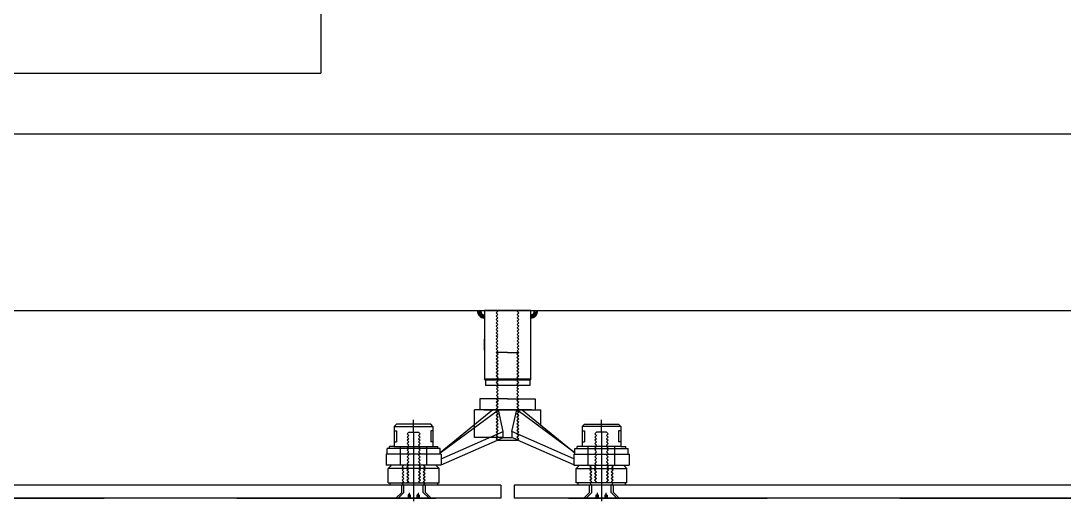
# Model space of a CAD drawing. Header units: millimetres. Extents: x -7718 to 421089, y 87466 to 341395.
# Drawn here: x 152917 to 153861, y 216856 to 217291 of the extents above; entities that cross this region are included whole.
import ezdxf

# ---------------------------------------------------------------- set-up
doc = ezdxf.new("R2010")
doc.units = ezdxf.units.MM
doc.header["$LTSCALE"] = 200
doc.header["$MEASUREMENT"] = 0
for name, pattern in [('CENTER1', [8, 6, -1, 0, -1]), ('DASH_2', [34, 30, -1.5, 1, -1.5]), ('HID', [5, 3, -2])]:
    doc.linetypes.add(name, pattern=pattern)
doc.layers.add('e-plan', color=9, linetype='CONTINUOUS')

msp = doc.modelspace()

# ---------------------------------------------------------------- linework, layer by layer
at = {"layer": 'e-plan'}
for p, q in [((153188.57, 217323.59), (153188.57, 217243.59)), ((152716.57, 217243.59), (153188.57, 217243.59)), ((152222.57, 217188.59), (154492.57, 217188.59)), ((152222.57, 217028.59), (154492.57, 217028.59)), ((153378.57, 217028.59), (153336.57, 217028.59)), ((153351.57, 216870.59), (151936.57, 216870.59)), ((153351.57, 216870.59), (153351.57, 216858.59)), ((154802.57, 216870.59), (153363.57, 216870.59)), ((153363.57, 216870.59), (153363.57, 216858.59)), ((153351.57, 216858.59), (151936.57, 216858.59)), ((154802.57, 216858.59), (153363.57, 216858.59))]:
    msp.add_line(p, q, dxfattribs=at)
at = {"layer": 'e-plan', "linetype": 'Continuous'}
for p, q in [((153336.57, 217028.59), (153336.57, 216966.7)), ((153378.57, 216966.7), (153378.57, 217028.59)), ((153336.57, 216992.7), (153336.57, 217002.65)), ((153337.57, 216965.7), (153336.57, 216966.7)), ((153336.57, 216966.7), (153378.57, 216966.7)), ((153337.57, 216965.7), (153337.57, 216960.7)), ((153377.57, 216965.7), (153337.57, 216965.7)), ((153378.57, 216966.7), (153377.57, 216965.7)), ((153377.57, 216965.7), (153377.57, 216960.7)), ((153347.41, 216960.7), (153337.57, 216960.7)), ((153367.46, 216960.7), (153347.69, 216960.7)), ((153377.57, 216960.7), (153367.74, 216960.7)), ((153347.29, 216948.59), (153332.57, 216948.59)), ((153357.57, 216948.59), (153347.57, 216948.59)), ((153357.57, 216948.59), (153367.57, 216948.59)), ((153367.86, 216948.59), (153382.57, 216948.59)), ((153344.26, 216938.59), (153296.57, 216899.77)), ((153296.57, 216899.65), (153349.31, 216938.59)), ((153357.57, 216938.59), (153327.57, 216938.59)), ((153327.57, 216913.59), (153327.57, 216938.59)), ((153336.07, 216938.59), (153357.57, 216938.59)), ((153336.07, 216938.59), (153357.57, 216938.59)), ((153353.64, 216919.05), (153349.32, 216938.59)), ((153357.57, 216938.59), (153387.57, 216938.59)), ((153379.07, 216938.59), (153357.57, 216938.59)), ((153357.57, 216938.59), (153379.07, 216938.59)), ((153361.51, 216919.05), (153365.84, 216938.59)), ((153418.57, 216899.65), (153365.84, 216938.59)), ((153370.89, 216938.59), (153418.57, 216899.77)), ((153387.57, 216925), (153387.57, 216938.59)), ((153257.07, 216925.59), (153255.07, 216923.59)), ((153255.07, 216923.59), (153255.07, 216905.59)), ((153288.07, 216925.59), (153257.07, 216925.59)), ((153290.07, 216923.59), (153288.07, 216925.59)), ((153290.07, 216923.59), (153290.07, 216905.59)), ((153425.07, 216923.59), (153427.07, 216925.59)), ((153425.07, 216923.59), (153425.07, 216905.59)), ((153427.07, 216925.59), (153458.07, 216925.59)), ((153458.07, 216925.59), (153460.07, 216923.59)), ((153460.07, 216923.59), (153460.07, 216905.59)), ((153257.07, 216919.59), (153257.07, 216909.59)), ((153288.07, 216919.59), (153288.07, 216909.59)), ((153297.57, 216894.29), (153353.64, 216919.05)), ((153353.64, 216913.59), (153353.64, 216919.05)), ((153417.57, 216894.29), (153361.51, 216919.05)), ((153361.51, 216919.05), (153361.51, 216913.59)), ((153427.07, 216919.59), (153427.07, 216909.59)), ((153458.07, 216919.59), (153458.07, 216909.59)), ((153250.57, 216903.59), (153250.57, 216905.59)), ((153294.57, 216903.59), (153294.57, 216905.59)), ((153297.57, 216888.82), (153348.54, 216911.34)), ((153353.66, 216913.59), (153327.57, 216913.59)), ((153348.74, 216911.42), (153353.66, 216913.59)), ((153366.25, 216910.91), (153348.89, 216910.9)), ((153353.66, 216913.59), (153361.51, 216913.59)), ((153366.41, 216911.42), (153361.51, 216913.59)), ((153417.57, 216888.82), (153366.6, 216911.34)), ((153420.57, 216903.59), (153420.57, 216905.59)), ((153464.57, 216903.59), (153464.57, 216905.59)), ((153247.59, 216898.59), (153247.59, 216888.59)), ((153297.59, 216898.59), (153247.59, 216898.59)), ((153296.57, 216903.59), (153248.57, 216903.59)), ((153248.57, 216898.59), (153248.57, 216903.59)), ((153296.57, 216898.59), (153296.57, 216903.59)), ((153297.59, 216898.59), (153297.59, 216888.59)), ((153417.56, 216898.59), (153467.56, 216898.59)), ((153417.56, 216898.59), (153417.56, 216888.59)), ((153418.57, 216898.59), (153418.57, 216903.59)), ((153418.57, 216903.59), (153466.57, 216903.59)), ((153466.57, 216898.59), (153466.57, 216903.59)), ((153467.56, 216898.59), (153467.56, 216888.59)), ((153263.54, 216888.59), (153247.59, 216888.59)), ((153277.07, 216888.59), (153263.82, 216888.59)), ((153281.32, 216888.59), (153277.36, 216888.59)), ((153297.59, 216888.59), (153281.61, 216888.59)), ((153417.56, 216888.59), (153433.54, 216888.59)), ((153433.82, 216888.59), (153437.79, 216888.59)), ((153438.07, 216888.59), (153451.32, 216888.59)), ((153451.61, 216888.59), (153467.56, 216888.59)), ((153249.57, 216872.59), (153249.57, 216885.59)), ((153263.82, 216885.59), (153249.57, 216885.59)), ((153295.57, 216885.59), (153263.82, 216885.59)), ((153295.57, 216872.59), (153295.57, 216885.59)), ((153419.57, 216885.59), (153451.32, 216885.59)), ((153419.57, 216872.59), (153419.57, 216885.59)), ((153451.32, 216885.59), (153465.57, 216885.59)), ((153465.57, 216872.59), (153465.57, 216885.59)), ((153249.57, 216872.59), (153262.54, 216872.59)), ((153251.07, 216872.59), (153251.07, 216870.59)), ((153261.82, 216863.84), (153261.82, 216870.59)), ((153262.82, 216872.59), (153266.79, 216872.59)), ((153263.82, 216863.84), (153263.82, 216870.59)), ((153267.07, 216872.59), (153278.07, 216872.59)), ((153278.36, 216872.59), (153282.32, 216872.59)), ((153281.32, 216863.84), (153281.32, 216870.59)), ((153282.61, 216872.59), (153294.07, 216872.59)), ((153283.32, 216863.84), (153283.32, 216870.59)), ((153294.07, 216872.59), (153294.07, 216870.59)), ((153294.07, 216872.59), (153295.57, 216872.59)), ((153421.07, 216872.59), (153419.57, 216872.59)), ((153421.07, 216872.59), (153421.07, 216870.59)), ((153432.54, 216872.59), (153421.07, 216872.59)), ((153431.82, 216863.84), (153431.82, 216870.59)), ((153436.79, 216872.59), (153432.82, 216872.59)), ((153433.82, 216863.84), (153433.82, 216870.59)), ((153448.07, 216872.59), (153437.07, 216872.59)), ((153452.32, 216872.59), (153448.36, 216872.59)), ((153451.32, 216863.84), (153451.32, 216870.59)), ((153465.57, 216872.59), (153452.61, 216872.59)), ((153453.32, 216863.84), (153453.32, 216870.59)), ((153464.07, 216872.59), (153464.07, 216870.59)), ((153289.41, 216858.59), (153255.74, 216858.59)), ((153261.82, 216863.84), (153256.57, 216858.59)), ((153269.27, 216861.59), (153267.87, 216861.59)), ((153277.27, 216861.59), (153275.87, 216861.59)), ((153283.32, 216863.84), (153288.57, 216858.59)), ((153425.74, 216858.59), (153459.41, 216858.59)), ((153431.82, 216863.84), (153426.57, 216858.59)), ((153437.87, 216861.59), (153439.27, 216861.59)), ((153445.87, 216861.59), (153447.27, 216861.59)), ((153453.32, 216863.84), (153458.57, 216858.59))]:
    msp.add_line(p, q, dxfattribs=at)
at = {"layer": 'e-plan', "linetype": 'CENTER1'}
for p, q in [((153347.29, 217026.59), (153348.79, 217028.09)), ((153348.79, 217028.09), (153348.29, 217028.59)), ((153366.36, 217028.09), (153366.86, 217028.59)), ((153367.86, 217026.59), (153366.36, 217028.09)), ((153348.79, 217025.09), (153347.29, 217026.59)), ((153347.29, 217023.59), (153348.79, 217025.09)), ((153348.79, 217022.09), (153347.29, 217023.59)), ((153347.29, 217020.59), (153348.79, 217022.09)), ((153348.79, 217019.09), (153347.29, 217020.59)), ((153347.29, 217017.59), (153348.79, 217019.09)), ((153366.36, 217025.09), (153367.86, 217026.59)), ((153367.86, 217023.59), (153366.36, 217025.09)), ((153366.36, 217022.09), (153367.86, 217023.59)), ((153367.86, 217020.59), (153366.36, 217022.09)), ((153366.36, 217019.09), (153367.86, 217020.59)), ((153367.86, 217017.59), (153366.36, 217019.09)), ((153348.79, 217016.09), (153347.29, 217017.59)), ((153348.79, 217016.09), (153347.29, 217017.59)), ((153347.29, 217014.59), (153348.79, 217016.09)), ((153348.79, 217013.09), (153347.29, 217014.59)), ((153347.29, 217011.59), (153348.79, 217013.09)), ((153348.79, 217010.09), (153347.29, 217011.59)), ((153347.29, 217008.59), (153348.79, 217010.09)), ((153348.79, 217007.09), (153347.29, 217008.59)), ((153366.36, 217016.09), (153367.86, 217017.59)), ((153366.36, 217016.09), (153367.86, 217017.59)), ((153367.86, 217014.59), (153366.36, 217016.09)), ((153366.36, 217013.09), (153367.86, 217014.59)), ((153367.86, 217011.59), (153366.36, 217013.09)), ((153366.36, 217010.09), (153367.86, 217011.59)), ((153367.86, 217008.59), (153366.36, 217010.09)), ((153366.36, 217007.09), (153367.86, 217008.59)), ((153347.29, 217005.59), (153348.79, 217007.09)), ((153348.79, 217004.09), (153347.29, 217005.59)), ((153347.29, 217002.59), (153348.79, 217004.09)), ((153348.79, 217001.09), (153347.29, 217002.59)), ((153347.29, 216999.59), (153348.79, 217001.09)), ((153348.79, 216998.09), (153347.29, 216999.59)), ((153367.86, 217005.59), (153366.36, 217007.09)), ((153366.36, 217004.09), (153367.86, 217005.59)), ((153367.86, 217002.59), (153366.36, 217004.09)), ((153366.36, 217001.09), (153367.86, 217002.59)), ((153367.86, 216999.59), (153366.36, 217001.09)), ((153366.36, 216998.09), (153367.86, 216999.59)), ((153347.29, 216996.59), (153348.79, 216998.09)), ((153348.79, 216995.09), (153347.29, 216996.59)), ((153347.29, 216993.59), (153348.79, 216995.09)), ((153348.79, 216992.09), (153347.29, 216993.59)), ((153347.29, 216990.59), (153348.79, 216992.09)), ((153347.29, 216990.59), (153348.79, 216989.09)), ((153347.57, 216990.59), (153349.07, 216989.09)), ((153357.57, 216990.59), (153347.57, 216990.59)), ((153357.57, 216990.59), (153367.57, 216990.59)), ((153367.57, 216990.59), (153366.07, 216989.09)), ((153367.57, 216990.59), (153366.07, 216989.09)), ((153367.86, 216996.59), (153366.36, 216998.09)), ((153366.36, 216995.09), (153367.86, 216996.59)), ((153367.86, 216993.59), (153366.36, 216995.09)), ((153366.36, 216992.09), (153367.86, 216993.59)), ((153367.86, 216990.59), (153366.36, 216992.09)), ((153367.86, 216990.59), (153366.36, 216989.09)), ((153348.79, 216989.09), (153347.29, 216987.59)), ((153347.29, 216987.59), (153348.79, 216986.09)), ((153348.79, 216986.09), (153347.29, 216984.59)), ((153347.29, 216984.59), (153348.79, 216983.09)), ((153348.79, 216983.09), (153347.29, 216981.59)), ((153347.29, 216981.59), (153348.79, 216980.09)), ((153348.79, 216980.09), (153347.29, 216978.59)), ((153349.07, 216989.09), (153347.57, 216987.59)), ((153347.57, 216987.59), (153349.07, 216986.09)), ((153349.07, 216986.09), (153347.57, 216984.59)), ((153347.57, 216984.59), (153349.07, 216983.09)), ((153349.07, 216983.09), (153347.57, 216981.59)), ((153347.57, 216981.59), (153349.07, 216980.09)), ((153349.07, 216980.09), (153347.57, 216978.59)), ((153366.07, 216989.09), (153367.57, 216987.59)), ((153366.07, 216989.09), (153367.57, 216987.59)), ((153367.57, 216987.59), (153366.07, 216986.09)), ((153367.57, 216987.59), (153366.07, 216986.09)), ((153366.07, 216986.09), (153367.57, 216984.59)), ((153366.07, 216986.09), (153367.57, 216984.59)), ((153367.57, 216984.59), (153366.07, 216983.09)), ((153367.57, 216984.59), (153366.07, 216983.09)), ((153366.07, 216983.09), (153367.57, 216981.59)), ((153366.07, 216983.09), (153367.57, 216981.59)), ((153367.57, 216981.59), (153366.07, 216980.09)), ((153367.57, 216981.59), (153366.07, 216980.09)), ((153366.07, 216980.09), (153367.57, 216978.59)), ((153366.07, 216980.09), (153367.57, 216978.59)), ((153366.36, 216989.09), (153367.86, 216987.59)), ((153367.86, 216987.59), (153366.36, 216986.09)), ((153366.36, 216986.09), (153367.86, 216984.59)), ((153367.86, 216984.59), (153366.36, 216983.09)), ((153366.36, 216983.09), (153367.86, 216981.59)), ((153367.86, 216981.59), (153366.36, 216980.09)), ((153366.36, 216980.09), (153367.86, 216978.59)), ((153347.29, 216978.59), (153348.79, 216977.09)), ((153348.79, 216977.09), (153347.29, 216975.59)), ((153347.29, 216975.59), (153348.79, 216974.09)), ((153348.79, 216974.09), (153347.29, 216972.59)), ((153347.29, 216972.59), (153348.79, 216971.09)), ((153348.79, 216971.09), (153347.29, 216969.59)), ((153347.57, 216978.59), (153349.07, 216977.09)), ((153349.07, 216977.09), (153347.57, 216975.59)), ((153347.57, 216975.59), (153349.07, 216974.09)), ((153349.07, 216974.09), (153347.57, 216972.59)), ((153347.57, 216972.59), (153349.07, 216971.09)), ((153349.07, 216971.09), (153347.57, 216969.59)), ((153367.57, 216978.59), (153366.07, 216977.09)), ((153367.57, 216978.59), (153366.07, 216977.09)), ((153366.07, 216977.09), (153367.57, 216975.59)), ((153366.07, 216977.09), (153367.57, 216975.59)), ((153367.57, 216975.59), (153366.07, 216974.09)), ((153367.57, 216975.59), (153366.07, 216974.09)), ((153366.07, 216974.09), (153367.57, 216972.59)), ((153366.07, 216974.09), (153367.57, 216972.59)), ((153367.57, 216972.59), (153366.07, 216971.09)), ((153367.57, 216972.59), (153366.07, 216971.09)), ((153366.07, 216971.09), (153367.57, 216969.59)), ((153366.07, 216971.09), (153367.57, 216969.59)), ((153367.86, 216978.59), (153366.36, 216977.09)), ((153366.36, 216977.09), (153367.86, 216975.59)), ((153367.86, 216975.59), (153366.36, 216974.09)), ((153366.36, 216974.09), (153367.86, 216972.59)), ((153367.86, 216972.59), (153366.36, 216971.09)), ((153366.36, 216971.09), (153367.86, 216969.59)), ((153347.29, 216969.59), (153348.79, 216968.09)), ((153348.79, 216968.09), (153347.29, 216966.59)), ((153347.29, 216966.59), (153348.79, 216965.09)), ((153348.79, 216965.09), (153347.29, 216963.59)), ((153347.29, 216963.59), (153348.79, 216962.09)), ((153348.79, 216962.09), (153347.41, 216960.7)), ((153347.57, 216969.59), (153349.07, 216968.09)), ((153349.07, 216968.09), (153347.57, 216966.59)), ((153347.57, 216966.59), (153349.07, 216965.09)), ((153349.07, 216965.09), (153347.57, 216963.59)), ((153347.57, 216963.59), (153349.07, 216962.09)), ((153349.07, 216962.09), (153347.57, 216960.59)), ((153349.07, 216962.09), (153347.57, 216960.59)), ((153367.57, 216969.59), (153366.07, 216968.09)), ((153367.57, 216969.59), (153366.07, 216968.09)), ((153366.07, 216968.09), (153367.57, 216966.59)), ((153366.07, 216968.09), (153367.57, 216966.59)), ((153367.57, 216966.59), (153366.07, 216965.09)), ((153367.57, 216966.59), (153366.07, 216965.09)), ((153366.07, 216965.09), (153367.57, 216963.59)), ((153366.07, 216965.09), (153367.57, 216963.59)), ((153367.57, 216963.59), (153366.07, 216962.09)), ((153367.57, 216963.59), (153366.07, 216962.09)), ((153366.07, 216962.09), (153367.57, 216960.59)), ((153366.07, 216962.09), (153367.57, 216960.59)), ((153366.07, 216962.09), (153367.57, 216960.59)), ((153366.07, 216962.09), (153367.57, 216960.59)), ((153367.86, 216969.59), (153366.36, 216968.09)), ((153366.36, 216968.09), (153367.86, 216966.59)), ((153367.86, 216966.59), (153366.36, 216965.09)), ((153366.36, 216965.09), (153367.86, 216963.59)), ((153367.86, 216963.59), (153366.36, 216962.09)), ((153366.36, 216962.09), (153367.74, 216960.7)), ((153347.57, 216960.59), (153349.07, 216959.09)), ((153347.57, 216960.59), (153349.07, 216959.09)), ((153349.07, 216959.09), (153347.57, 216957.59)), ((153349.07, 216959.09), (153347.57, 216957.59)), ((153347.57, 216957.59), (153349.07, 216956.09)), ((153347.57, 216957.59), (153349.07, 216956.09)), ((153349.07, 216956.09), (153347.57, 216954.59)), ((153349.07, 216956.09), (153347.57, 216954.59)), ((153347.57, 216954.59), (153349.07, 216953.09)), ((153347.57, 216954.59), (153349.07, 216953.09)), ((153349.07, 216953.09), (153347.57, 216951.59)), ((153349.07, 216953.09), (153347.57, 216951.59)), ((153367.57, 216960.59), (153366.07, 216959.09)), ((153367.57, 216960.59), (153366.07, 216959.09)), ((153367.57, 216960.59), (153366.07, 216959.09)), ((153367.57, 216960.59), (153366.07, 216959.09)), ((153366.07, 216959.09), (153367.57, 216957.59)), ((153366.07, 216959.09), (153367.57, 216957.59)), ((153366.07, 216959.09), (153367.57, 216957.59)), ((153366.07, 216959.09), (153367.57, 216957.59)), ((153367.57, 216957.59), (153366.07, 216956.09)), ((153367.57, 216957.59), (153366.07, 216956.09)), ((153367.57, 216957.59), (153366.07, 216956.09)), ((153367.57, 216957.59), (153366.07, 216956.09)), ((153366.07, 216956.09), (153367.57, 216954.59)), ((153366.07, 216956.09), (153367.57, 216954.59)), ((153366.07, 216956.09), (153367.57, 216954.59)), ((153366.07, 216956.09), (153367.57, 216954.59)), ((153367.57, 216954.59), (153366.07, 216953.09)), ((153367.57, 216954.59), (153366.07, 216953.09)), ((153367.57, 216954.59), (153366.07, 216953.09)), ((153367.57, 216954.59), (153366.07, 216953.09)), ((153366.07, 216953.09), (153367.57, 216951.59)), ((153366.07, 216953.09), (153367.57, 216951.59)), ((153366.07, 216953.09), (153367.57, 216951.59)), ((153366.07, 216953.09), (153367.57, 216951.59)), ((153347.29, 216948.59), (153348.79, 216947.09)), ((153348.79, 216947.09), (153347.29, 216945.59)), ((153347.29, 216945.59), (153348.79, 216944.09)), ((153348.79, 216944.09), (153347.29, 216942.59)), ((153347.29, 216942.59), (153348.79, 216941.09)), ((153347.57, 216951.59), (153349.07, 216950.09)), ((153347.57, 216951.59), (153349.07, 216950.09)), ((153347.57, 216951.59), (153349.07, 216950.09)), ((153349.07, 216950.09), (153347.57, 216948.59)), ((153349.07, 216950.09), (153347.57, 216948.59)), ((153349.07, 216950.09), (153347.57, 216948.59)), ((153347.57, 216948.59), (153349.07, 216947.09)), ((153347.57, 216948.59), (153349.07, 216947.09)), ((153347.57, 216948.59), (153349.07, 216947.09)), ((153349.07, 216947.09), (153347.57, 216945.59)), ((153347.57, 216945.59), (153349.07, 216944.09)), ((153349.07, 216944.09), (153347.57, 216942.59)), ((153347.57, 216942.59), (153349.07, 216941.09)), ((153349.07, 216947.09), (153348.07, 216946.09)), ((153349.07, 216947.09), (153348.07, 216946.09)), ((153367.57, 216951.59), (153366.07, 216950.09)), ((153367.57, 216951.59), (153366.07, 216950.09)), ((153367.57, 216951.59), (153366.07, 216950.09)), ((153367.57, 216951.59), (153366.07, 216950.09)), ((153367.57, 216951.59), (153366.07, 216950.09)), ((153367.57, 216951.59), (153366.07, 216950.09)), ((153366.07, 216950.09), (153367.57, 216948.59)), ((153366.07, 216950.09), (153367.57, 216948.59)), ((153366.07, 216950.09), (153367.57, 216948.59)), ((153366.07, 216950.09), (153367.57, 216948.59)), ((153366.07, 216950.09), (153367.57, 216948.59)), ((153366.07, 216950.09), (153367.57, 216948.59)), ((153367.57, 216948.59), (153366.07, 216947.09)), ((153367.57, 216948.59), (153366.07, 216947.09)), ((153367.57, 216948.59), (153366.07, 216947.09)), ((153367.57, 216948.59), (153366.07, 216947.09)), ((153367.57, 216948.59), (153366.07, 216947.09)), ((153367.57, 216948.59), (153366.07, 216947.09)), ((153367.57, 216948.59), (153366.07, 216947.09)), ((153367.57, 216948.59), (153366.07, 216947.09)), ((153367.57, 216948.59), (153366.07, 216947.09)), ((153366.07, 216947.09), (153367.57, 216945.59)), ((153366.07, 216947.09), (153367.07, 216946.09)), ((153366.07, 216947.09), (153367.07, 216946.09)), ((153366.07, 216947.09), (153367.07, 216946.09)), ((153366.07, 216947.09), (153367.07, 216946.09)), ((153367.57, 216945.59), (153366.07, 216944.09)), ((153366.07, 216944.09), (153367.57, 216942.59)), ((153367.57, 216942.59), (153366.07, 216941.09)), ((153367.86, 216948.59), (153366.36, 216947.09)), ((153367.86, 216948.59), (153366.36, 216947.09)), ((153367.86, 216948.59), (153366.36, 216947.09)), ((153366.36, 216947.09), (153367.86, 216945.59)), ((153367.86, 216945.59), (153366.36, 216944.09)), ((153366.36, 216944.09), (153367.86, 216942.59)), ((153367.86, 216942.59), (153366.36, 216941.09)), ((153348.79, 216941.09), (153347.29, 216939.59)), ((153347.29, 216939.59), (153348.79, 216938.09)), ((153348.79, 216938.09), (153347.29, 216936.59)), ((153347.29, 216936.59), (153348.79, 216935.09)), ((153348.79, 216935.09), (153347.29, 216933.59)), ((153347.29, 216933.59), (153348.79, 216932.09)), ((153349.07, 216941.09), (153347.57, 216939.59)), ((153347.57, 216939.59), (153349.07, 216938.09)), ((153349.07, 216938.09), (153347.57, 216936.59)), ((153347.57, 216936.59), (153349.07, 216935.09)), ((153349.07, 216935.09), (153347.57, 216933.59)), ((153347.57, 216933.59), (153349.07, 216932.09)), ((153348.79, 216935.09), (153347.79, 216934.09)), ((153366.07, 216941.09), (153367.57, 216939.59)), ((153367.57, 216939.59), (153366.07, 216938.09)), ((153366.07, 216938.09), (153367.57, 216936.59)), ((153367.57, 216936.59), (153366.07, 216935.09)), ((153366.07, 216935.09), (153367.57, 216933.59)), ((153367.57, 216933.59), (153366.07, 216932.09)), ((153366.36, 216941.09), (153367.86, 216939.59)), ((153367.86, 216939.59), (153366.36, 216938.09)), ((153366.36, 216938.09), (153367.86, 216936.59)), ((153367.86, 216936.59), (153366.36, 216935.09)), ((153366.36, 216935.09), (153367.86, 216933.59)), ((153366.36, 216935.09), (153367.36, 216934.09)), ((153367.86, 216933.59), (153366.36, 216932.09)), ((153255.07, 216923.59), (153290.07, 216923.59)), ((153272.57, 216918.59), (153272.57, 216929.6)), ((153348.79, 216932.09), (153347.29, 216930.59)), ((153347.29, 216930.59), (153348.79, 216929.09)), ((153348.79, 216929.09), (153347.29, 216927.59)), ((153347.29, 216927.59), (153348.79, 216926.09)), ((153348.79, 216926.09), (153347.29, 216924.59)), ((153347.29, 216924.59), (153348.79, 216923.09)), ((153349.07, 216932.09), (153347.57, 216930.59)), ((153347.57, 216930.59), (153349.07, 216929.09)), ((153349.07, 216929.09), (153347.57, 216927.59)), ((153347.57, 216927.59), (153349.07, 216926.09)), ((153349.07, 216926.09), (153347.57, 216924.59)), ((153347.57, 216924.59), (153349.07, 216923.09)), ((153366.07, 216932.09), (153367.57, 216930.59)), ((153367.57, 216930.59), (153366.07, 216929.09)), ((153366.07, 216929.09), (153367.57, 216927.59)), ((153367.57, 216927.59), (153366.07, 216926.09)), ((153366.07, 216926.09), (153367.57, 216924.59)), ((153367.57, 216924.59), (153366.07, 216923.09)), ((153366.36, 216932.09), (153367.86, 216930.59)), ((153367.86, 216930.59), (153366.36, 216929.09)), ((153366.36, 216929.09), (153367.86, 216927.59)), ((153367.86, 216927.59), (153366.36, 216926.09)), ((153366.36, 216926.09), (153367.86, 216924.59)), ((153367.86, 216924.59), (153366.36, 216923.09)), ((153460.07, 216923.59), (153425.07, 216923.59)), ((153442.57, 216918.59), (153442.57, 216929.6)), ((153255.07, 216919.59), (153257.07, 216919.59)), ((153268.07, 216918.59), (153266.57, 216917.09)), ((153266.57, 216917.09), (153268.07, 216915.59)), ((153268.07, 216915.59), (153266.57, 216914.09)), ((153266.57, 216914.09), (153268.07, 216912.59)), ((153268.07, 216918.59), (153277.07, 216918.59)), ((153272.57, 216918.59), (153272.57, 216855.99)), ((153277.07, 216918.59), (153278.57, 216917.09)), ((153278.57, 216917.09), (153277.07, 216915.59)), ((153277.07, 216915.59), (153278.57, 216914.09)), ((153278.57, 216914.09), (153277.07, 216912.59)), ((153290.07, 216919.59), (153288.07, 216919.59)), ((153348.79, 216923.09), (153347.29, 216921.59)), ((153347.29, 216921.59), (153348.79, 216920.09)), ((153348.79, 216920.09), (153347.29, 216918.59)), ((153347.29, 216918.59), (153348.79, 216917.09)), ((153348.79, 216917.09), (153347.29, 216915.59)), ((153347.29, 216915.59), (153348.79, 216914.09)), ((153348.79, 216914.09), (153347.29, 216912.59)), ((153349.07, 216923.09), (153347.57, 216921.59)), ((153349.07, 216923.09), (153347.57, 216921.59)), ((153347.57, 216921.59), (153349.07, 216920.09)), ((153347.57, 216921.59), (153349.07, 216920.09)), ((153349.07, 216920.09), (153347.57, 216918.59)), ((153349.07, 216920.09), (153347.57, 216918.59)), ((153347.57, 216918.59), (153349.07, 216917.09)), ((153347.57, 216918.59), (153349.07, 216917.09)), ((153349.07, 216917.09), (153347.57, 216915.59)), ((153349.07, 216917.09), (153347.57, 216915.59)), ((153347.57, 216915.59), (153349.07, 216914.09)), ((153347.57, 216915.59), (153349.07, 216914.09)), ((153349.07, 216914.09), (153347.57, 216912.59)), ((153349.07, 216914.09), (153347.57, 216912.59)), ((153366.07, 216923.09), (153367.57, 216921.59)), ((153366.07, 216923.09), (153367.57, 216921.59)), ((153367.57, 216921.59), (153366.07, 216920.09)), ((153367.57, 216921.59), (153366.07, 216920.09)), ((153366.07, 216920.09), (153367.57, 216918.59)), ((153366.07, 216920.09), (153367.57, 216918.59)), ((153367.57, 216918.59), (153366.07, 216917.09)), ((153367.57, 216918.59), (153366.07, 216917.09)), ((153366.07, 216917.09), (153367.57, 216915.59)), ((153366.07, 216917.09), (153367.57, 216915.59)), ((153367.57, 216915.59), (153366.07, 216914.09)), ((153367.57, 216915.59), (153366.07, 216914.09)), ((153366.07, 216914.09), (153367.57, 216912.59)), ((153366.07, 216914.09), (153367.57, 216912.59)), ((153366.36, 216923.09), (153367.86, 216921.59)), ((153367.86, 216921.59), (153366.36, 216920.09)), ((153366.36, 216920.09), (153367.86, 216918.59)), ((153367.86, 216918.59), (153366.36, 216917.09)), ((153366.36, 216917.09), (153367.86, 216915.59)), ((153367.86, 216915.59), (153366.36, 216914.09)), ((153366.36, 216914.09), (153367.86, 216912.59)), ((153425.07, 216919.59), (153427.07, 216919.59)), ((153438.07, 216918.59), (153436.57, 216917.09)), ((153436.57, 216917.09), (153438.07, 216915.59)), ((153438.07, 216915.59), (153436.57, 216914.09)), ((153436.57, 216914.09), (153438.07, 216912.59)), ((153447.07, 216918.59), (153438.07, 216918.59)), ((153442.57, 216918.59), (153442.57, 216855.99)), ((153447.07, 216918.59), (153448.57, 216917.09)), ((153448.57, 216917.09), (153447.07, 216915.59)), ((153447.07, 216915.59), (153448.57, 216914.09)), ((153448.57, 216914.09), (153447.07, 216912.59)), ((153460.07, 216919.59), (153458.07, 216919.59)), ((153255.07, 216905.59), (153250.57, 216905.59)), ((153255.07, 216909.59), (153257.07, 216909.59)), ((153255.07, 216905.59), (153292.72, 216905.59)), ((153268.07, 216912.59), (153266.57, 216911.09)), ((153266.57, 216911.09), (153268.07, 216909.59)), ((153268.07, 216909.59), (153266.57, 216908.09)), ((153266.57, 216908.09), (153268.07, 216906.59)), ((153268.07, 216906.59), (153266.57, 216905.09)), ((153266.57, 216905.09), (153268.07, 216903.59)), ((153277.07, 216912.59), (153278.57, 216911.09)), ((153278.57, 216911.09), (153277.07, 216909.59)), ((153277.07, 216909.59), (153278.57, 216908.09)), ((153278.57, 216908.09), (153277.07, 216906.59)), ((153277.07, 216906.59), (153278.57, 216905.09)), ((153278.57, 216905.09), (153277.07, 216903.59)), ((153290.07, 216909.59), (153288.07, 216909.59)), ((153292.72, 216905.59), (153294.57, 216905.59)), ((153347.29, 216912.59), (153348.55, 216911.33)), ((153347.57, 216912.59), (153349.07, 216911.09)), ((153347.57, 216912.59), (153349.07, 216911.09)), ((153349.07, 216911.09), (153348.89, 216910.9)), ((153349.07, 216911.09), (153348.89, 216910.9)), ((153367.57, 216912.59), (153366.07, 216911.09)), ((153367.57, 216912.59), (153366.07, 216911.09)), ((153366.07, 216911.09), (153366.26, 216910.9)), ((153366.07, 216911.09), (153366.26, 216910.9)), ((153367.86, 216912.59), (153366.6, 216911.33)), ((153422.43, 216905.59), (153420.57, 216905.59)), ((153460.07, 216905.59), (153422.43, 216905.59)), ((153425.07, 216909.59), (153427.07, 216909.59)), ((153438.07, 216912.59), (153436.57, 216911.09)), ((153436.57, 216911.09), (153438.07, 216909.59)), ((153438.07, 216909.59), (153436.57, 216908.09)), ((153436.57, 216908.09), (153438.07, 216906.59)), ((153438.07, 216906.59), (153436.57, 216905.09)), ((153436.57, 216905.09), (153438.07, 216903.59)), ((153447.07, 216912.59), (153448.57, 216911.09)), ((153448.57, 216911.09), (153447.07, 216909.59)), ((153447.07, 216909.59), (153448.57, 216908.09)), ((153448.57, 216908.09), (153447.07, 216906.59)), ((153447.07, 216906.59), (153448.57, 216905.09)), ((153448.57, 216905.09), (153447.07, 216903.59)), ((153460.07, 216909.59), (153458.07, 216909.59)), ((153460.07, 216905.59), (153464.57, 216905.59)), ((153268.07, 216903.59), (153266.57, 216902.09)), ((153266.57, 216902.09), (153268.07, 216900.59)), ((153268.07, 216900.59), (153266.57, 216899.09)), ((153266.57, 216899.09), (153268.07, 216897.59)), ((153268.07, 216897.59), (153266.57, 216896.09)), ((153266.57, 216896.09), (153268.07, 216894.59)), ((153277.07, 216903.59), (153278.57, 216902.09)), ((153278.57, 216902.09), (153277.07, 216900.59)), ((153277.07, 216900.59), (153278.57, 216899.09)), ((153278.57, 216899.09), (153277.07, 216897.59)), ((153277.07, 216897.59), (153278.57, 216896.09)), ((153278.57, 216896.09), (153277.07, 216894.59)), ((153438.07, 216903.59), (153436.57, 216902.09)), ((153436.57, 216902.09), (153438.07, 216900.59)), ((153438.07, 216900.59), (153436.57, 216899.09)), ((153436.57, 216899.09), (153438.07, 216897.59)), ((153438.07, 216897.59), (153436.57, 216896.09)), ((153436.57, 216896.09), (153438.07, 216894.59)), ((153447.07, 216903.59), (153448.57, 216902.09)), ((153448.57, 216902.09), (153447.07, 216900.59)), ((153447.07, 216900.59), (153448.57, 216899.09)), ((153448.57, 216899.09), (153447.07, 216897.59)), ((153447.07, 216897.59), (153448.57, 216896.09)), ((153448.57, 216896.09), (153447.07, 216894.59)), ((153249.57, 216885.59), (153252.57, 216888.59)), ((153263.54, 216888.59), (153262.04, 216887.09)), ((153262.04, 216887.09), (153263.54, 216885.59)), ((153263.82, 216888.59), (153262.32, 216887.09)), ((153262.32, 216887.09), (153263.82, 216885.59)), ((153267.79, 216888.59), (153266.29, 216887.09)), ((153266.29, 216887.09), (153267.79, 216885.59)), ((153268.07, 216894.59), (153266.57, 216893.09)), ((153266.57, 216893.09), (153268.07, 216891.59)), ((153268.07, 216891.59), (153266.57, 216890.09)), ((153266.57, 216890.09), (153268.07, 216888.59)), ((153268.07, 216888.59), (153266.57, 216887.09)), ((153268.07, 216888.59), (153266.57, 216887.09)), ((153266.57, 216887.09), (153268.07, 216885.59)), ((153266.57, 216887.09), (153268.07, 216885.59)), ((153277.07, 216894.59), (153278.57, 216893.09)), ((153278.57, 216893.09), (153277.07, 216891.59)), ((153277.07, 216891.59), (153278.57, 216890.09)), ((153278.57, 216890.09), (153277.07, 216888.59)), ((153277.07, 216888.59), (153278.57, 216887.09)), ((153277.07, 216888.59), (153278.57, 216887.09)), ((153277.07, 216888.59), (153278.57, 216887.09)), ((153278.57, 216887.09), (153277.07, 216885.59)), ((153278.57, 216887.09), (153277.07, 216885.59)), ((153278.57, 216887.09), (153277.07, 216885.59)), ((153277.36, 216888.59), (153278.86, 216887.09)), ((153278.86, 216887.09), (153277.36, 216885.59)), ((153281.32, 216888.59), (153282.82, 216887.09)), ((153281.32, 216888.59), (153282.82, 216887.09)), ((153282.82, 216887.09), (153281.32, 216885.59)), ((153282.82, 216887.09), (153281.32, 216885.59)), ((153281.61, 216888.59), (153283.11, 216887.09)), ((153283.11, 216887.09), (153281.61, 216885.59)), ((153295.57, 216885.59), (153292.57, 216888.59)), ((153419.57, 216885.59), (153422.57, 216888.59)), ((153433.54, 216888.59), (153432.04, 216887.09)), ((153432.04, 216887.09), (153433.54, 216885.59)), ((153433.82, 216888.59), (153432.32, 216887.09)), ((153433.82, 216888.59), (153432.32, 216887.09)), ((153432.32, 216887.09), (153433.82, 216885.59)), ((153432.32, 216887.09), (153433.82, 216885.59)), ((153437.79, 216888.59), (153436.29, 216887.09)), ((153436.29, 216887.09), (153437.79, 216885.59)), ((153438.07, 216894.59), (153436.57, 216893.09)), ((153436.57, 216893.09), (153438.07, 216891.59)), ((153438.07, 216891.59), (153436.57, 216890.09)), ((153436.57, 216890.09), (153438.07, 216888.59)), ((153438.07, 216888.59), (153436.57, 216887.09)), ((153438.07, 216888.59), (153436.57, 216887.09)), ((153438.07, 216888.59), (153436.57, 216887.09)), ((153436.57, 216887.09), (153438.07, 216885.59)), ((153436.57, 216887.09), (153438.07, 216885.59)), ((153436.57, 216887.09), (153438.07, 216885.59)), ((153447.07, 216894.59), (153448.57, 216893.09)), ((153448.57, 216893.09), (153447.07, 216891.59)), ((153447.07, 216891.59), (153448.57, 216890.09)), ((153448.57, 216890.09), (153447.07, 216888.59)), ((153447.07, 216888.59), (153448.57, 216887.09)), ((153447.07, 216888.59), (153448.57, 216887.09)), ((153448.57, 216887.09), (153447.07, 216885.59)), ((153448.57, 216887.09), (153447.07, 216885.59)), ((153447.36, 216888.59), (153448.86, 216887.09)), ((153448.86, 216887.09), (153447.36, 216885.59)), ((153451.32, 216888.59), (153452.82, 216887.09)), ((153452.82, 216887.09), (153451.32, 216885.59)), ((153451.61, 216888.59), (153453.11, 216887.09)), ((153453.11, 216887.09), (153451.61, 216885.59)), ((153465.57, 216885.59), (153462.57, 216888.59)), ((153263.54, 216885.59), (153262.04, 216884.09)), ((153262.04, 216884.09), (153263.54, 216882.59)), ((153263.54, 216882.59), (153262.04, 216881.09)), ((153262.04, 216881.09), (153263.54, 216879.59)), ((153263.54, 216879.59), (153262.04, 216878.09)), ((153262.04, 216878.09), (153263.54, 216876.59)), ((153263.54, 216876.59), (153262.04, 216875.09)), ((153263.82, 216885.59), (153262.32, 216884.09)), ((153262.32, 216884.09), (153263.82, 216882.59)), ((153263.82, 216882.59), (153262.32, 216881.09)), ((153262.32, 216881.09), (153263.82, 216879.59)), ((153263.82, 216879.59), (153262.32, 216878.09)), ((153262.32, 216878.09), (153263.82, 216876.59)), ((153263.82, 216876.59), (153262.32, 216875.09)), ((153267.79, 216885.59), (153266.29, 216884.09)), ((153266.29, 216884.09), (153267.79, 216882.59)), ((153267.79, 216882.59), (153266.29, 216881.09)), ((153266.29, 216881.09), (153267.79, 216879.59)), ((153267.79, 216879.59), (153266.29, 216878.09)), ((153266.29, 216878.09), (153267.79, 216876.59)), ((153267.79, 216876.59), (153266.29, 216875.09)), ((153268.07, 216885.59), (153266.57, 216884.09)), ((153268.07, 216885.59), (153266.57, 216884.09)), ((153266.57, 216884.09), (153268.07, 216882.59)), ((153266.57, 216884.09), (153268.07, 216882.59)), ((153268.07, 216882.59), (153266.57, 216881.09)), ((153268.07, 216882.59), (153266.57, 216881.09)), ((153266.57, 216881.09), (153268.07, 216879.59)), ((153266.57, 216881.09), (153268.07, 216879.59)), ((153268.07, 216879.59), (153266.57, 216878.09)), ((153268.07, 216879.59), (153266.57, 216878.09)), ((153266.57, 216878.09), (153268.07, 216876.59)), ((153266.57, 216878.09), (153268.07, 216876.59)), ((153268.07, 216876.59), (153266.57, 216875.09)), ((153268.07, 216876.59), (153266.57, 216875.09)), ((153277.07, 216885.59), (153278.57, 216884.09)), ((153277.07, 216885.59), (153278.57, 216884.09)), ((153277.07, 216885.59), (153278.57, 216884.09)), ((153278.57, 216884.09), (153277.07, 216882.59)), ((153278.57, 216884.09), (153277.07, 216882.59)), ((153278.57, 216884.09), (153277.07, 216882.59)), ((153277.07, 216882.59), (153278.57, 216881.09)), ((153277.07, 216882.59), (153278.57, 216881.09)), ((153277.07, 216882.59), (153278.57, 216881.09)), ((153278.57, 216881.09), (153277.07, 216879.59)), ((153278.57, 216881.09), (153277.07, 216879.59)), ((153278.57, 216881.09), (153277.07, 216879.59)), ((153277.07, 216879.59), (153278.57, 216878.09)), ((153277.07, 216879.59), (153278.57, 216878.09)), ((153277.07, 216879.59), (153278.57, 216878.09)), ((153278.57, 216878.09), (153277.07, 216876.59)), ((153278.57, 216878.09), (153277.07, 216876.59)), ((153278.57, 216878.09), (153277.07, 216876.59)), ((153277.07, 216876.59), (153278.57, 216875.09)), ((153277.07, 216876.59), (153278.57, 216875.09)), ((153277.07, 216876.59), (153278.57, 216875.09)), ((153277.36, 216885.59), (153278.86, 216884.09)), ((153278.86, 216884.09), (153277.36, 216882.59)), ((153277.36, 216882.59), (153278.86, 216881.09)), ((153278.86, 216881.09), (153277.36, 216879.59)), ((153277.36, 216879.59), (153278.86, 216878.09)), ((153278.86, 216878.09), (153277.36, 216876.59)), ((153277.36, 216876.59), (153278.86, 216875.09)), ((153281.32, 216885.59), (153282.82, 216884.09)), ((153281.32, 216885.59), (153282.82, 216884.09)), ((153282.82, 216884.09), (153281.32, 216882.59)), ((153282.82, 216884.09), (153281.32, 216882.59)), ((153281.32, 216882.59), (153282.82, 216881.09)), ((153281.32, 216882.59), (153282.82, 216881.09)), ((153282.82, 216881.09), (153281.32, 216879.59)), ((153282.82, 216881.09), (153281.32, 216879.59)), ((153281.32, 216879.59), (153282.82, 216878.09)), ((153281.32, 216879.59), (153282.82, 216878.09)), ((153282.82, 216878.09), (153281.32, 216876.59)), ((153282.82, 216878.09), (153281.32, 216876.59)), ((153281.32, 216876.59), (153282.82, 216875.09)), ((153281.32, 216876.59), (153282.82, 216875.09)), ((153281.61, 216885.59), (153283.11, 216884.09)), ((153283.11, 216884.09), (153281.61, 216882.59)), ((153281.61, 216882.59), (153283.11, 216881.09)), ((153283.11, 216881.09), (153281.61, 216879.59)), ((153281.61, 216879.59), (153283.11, 216878.09)), ((153283.11, 216878.09), (153281.61, 216876.59)), ((153281.61, 216876.59), (153283.11, 216875.09)), ((153433.54, 216885.59), (153432.04, 216884.09)), ((153432.04, 216884.09), (153433.54, 216882.59)), ((153433.54, 216882.59), (153432.04, 216881.09)), ((153432.04, 216881.09), (153433.54, 216879.59)), ((153433.54, 216879.59), (153432.04, 216878.09)), ((153432.04, 216878.09), (153433.54, 216876.59)), ((153433.54, 216876.59), (153432.04, 216875.09)), ((153433.82, 216885.59), (153432.32, 216884.09)), ((153433.82, 216885.59), (153432.32, 216884.09)), ((153432.32, 216884.09), (153433.82, 216882.59)), ((153432.32, 216884.09), (153433.82, 216882.59)), ((153433.82, 216882.59), (153432.32, 216881.09)), ((153433.82, 216882.59), (153432.32, 216881.09)), ((153432.32, 216881.09), (153433.82, 216879.59)), ((153432.32, 216881.09), (153433.82, 216879.59)), ((153433.82, 216879.59), (153432.32, 216878.09)), ((153433.82, 216879.59), (153432.32, 216878.09)), ((153432.32, 216878.09), (153433.82, 216876.59)), ((153432.32, 216878.09), (153433.82, 216876.59)), ((153433.82, 216876.59), (153432.32, 216875.09)), ((153433.82, 216876.59), (153432.32, 216875.09)), ((153437.79, 216885.59), (153436.29, 216884.09)), ((153436.29, 216884.09), (153437.79, 216882.59)), ((153437.79, 216882.59), (153436.29, 216881.09)), ((153436.29, 216881.09), (153437.79, 216879.59)), ((153437.79, 216879.59), (153436.29, 216878.09)), ((153436.29, 216878.09), (153437.79, 216876.59)), ((153437.79, 216876.59), (153436.29, 216875.09)), ((153438.07, 216885.59), (153436.57, 216884.09)), ((153438.07, 216885.59), (153436.57, 216884.09)), ((153438.07, 216885.59), (153436.57, 216884.09)), ((153436.57, 216884.09), (153438.07, 216882.59)), ((153436.57, 216884.09), (153438.07, 216882.59)), ((153436.57, 216884.09), (153438.07, 216882.59)), ((153438.07, 216882.59), (153436.57, 216881.09)), ((153438.07, 216882.59), (153436.57, 216881.09)), ((153438.07, 216882.59), (153436.57, 216881.09)), ((153436.57, 216881.09), (153438.07, 216879.59)), ((153436.57, 216881.09), (153438.07, 216879.59)), ((153436.57, 216881.09), (153438.07, 216879.59)), ((153438.07, 216879.59), (153436.57, 216878.09)), ((153438.07, 216879.59), (153436.57, 216878.09)), ((153438.07, 216879.59), (153436.57, 216878.09)), ((153436.57, 216878.09), (153438.07, 216876.59)), ((153436.57, 216878.09), (153438.07, 216876.59)), ((153436.57, 216878.09), (153438.07, 216876.59)), ((153438.07, 216876.59), (153436.57, 216875.09)), ((153438.07, 216876.59), (153436.57, 216875.09)), ((153438.07, 216876.59), (153436.57, 216875.09)), ((153447.07, 216885.59), (153448.57, 216884.09)), ((153447.07, 216885.59), (153448.57, 216884.09)), ((153448.57, 216884.09), (153447.07, 216882.59)), ((153448.57, 216884.09), (153447.07, 216882.59)), ((153447.07, 216882.59), (153448.57, 216881.09)), ((153447.07, 216882.59), (153448.57, 216881.09)), ((153448.57, 216881.09), (153447.07, 216879.59)), ((153448.57, 216881.09), (153447.07, 216879.59)), ((153447.07, 216879.59), (153448.57, 216878.09)), ((153447.07, 216879.59), (153448.57, 216878.09)), ((153448.57, 216878.09), (153447.07, 216876.59)), ((153448.57, 216878.09), (153447.07, 216876.59)), ((153447.07, 216876.59), (153448.57, 216875.09)), ((153447.07, 216876.59), (153448.57, 216875.09)), ((153447.36, 216885.59), (153448.86, 216884.09)), ((153448.86, 216884.09), (153447.36, 216882.59)), ((153447.36, 216882.59), (153448.86, 216881.09)), ((153448.86, 216881.09), (153447.36, 216879.59)), ((153447.36, 216879.59), (153448.86, 216878.09)), ((153448.86, 216878.09), (153447.36, 216876.59)), ((153447.36, 216876.59), (153448.86, 216875.09)), ((153451.32, 216885.59), (153452.82, 216884.09)), ((153452.82, 216884.09), (153451.32, 216882.59)), ((153451.32, 216882.59), (153452.82, 216881.09)), ((153452.82, 216881.09), (153451.32, 216879.59)), ((153451.32, 216879.59), (153452.82, 216878.09)), ((153452.82, 216878.09), (153451.32, 216876.59)), ((153451.32, 216876.59), (153452.82, 216875.09)), ((153451.61, 216885.59), (153453.11, 216884.09)), ((153453.11, 216884.09), (153451.61, 216882.59)), ((153451.61, 216882.59), (153453.11, 216881.09)), ((153453.11, 216881.09), (153451.61, 216879.59)), ((153451.61, 216879.59), (153453.11, 216878.09)), ((153453.11, 216878.09), (153451.61, 216876.59)), ((153451.61, 216876.59), (153453.11, 216875.09)), ((153262.04, 216875.09), (153263.54, 216873.59)), ((153262.32, 216875.09), (153263.82, 216873.59)), ((153263.82, 216873.59), (153262.32, 216872.09)), ((153262.32, 216872.09), (153263.82, 216870.59)), ((153263.54, 216873.59), (153262.54, 216872.59)), ((153266.29, 216875.09), (153267.79, 216873.59)), ((153266.57, 216875.09), (153268.07, 216873.59)), ((153266.57, 216875.09), (153268.07, 216873.59)), ((153267.79, 216873.59), (153266.79, 216872.59)), ((153268.07, 216873.59), (153267.07, 216872.59)), ((153268.07, 216873.59), (153267.07, 216872.59)), ((153278.57, 216875.09), (153277.07, 216873.59)), ((153278.57, 216875.09), (153277.07, 216873.59)), ((153278.57, 216875.09), (153277.07, 216873.59)), ((153277.07, 216873.59), (153278.07, 216872.59)), ((153277.07, 216873.59), (153278.07, 216872.59)), ((153277.07, 216873.59), (153278.07, 216872.59)), ((153278.86, 216875.09), (153277.36, 216873.59)), ((153277.36, 216873.59), (153278.36, 216872.59)), ((153282.82, 216875.09), (153281.32, 216873.59)), ((153282.82, 216875.09), (153281.32, 216873.59)), ((153281.32, 216873.59), (153282.82, 216872.09)), ((153281.32, 216873.59), (153282.82, 216872.09)), ((153282.82, 216872.09), (153281.32, 216870.59)), ((153283.11, 216875.09), (153281.61, 216873.59)), ((153281.61, 216873.59), (153282.61, 216872.59)), ((153432.04, 216875.09), (153433.54, 216873.59)), ((153432.32, 216875.09), (153433.82, 216873.59)), ((153432.32, 216875.09), (153433.82, 216873.59)), ((153433.82, 216873.59), (153432.32, 216872.09)), ((153433.82, 216873.59), (153432.32, 216872.09)), ((153432.32, 216872.09), (153433.82, 216870.59)), ((153433.54, 216873.59), (153432.54, 216872.59)), ((153436.29, 216875.09), (153437.79, 216873.59)), ((153436.57, 216875.09), (153438.07, 216873.59)), ((153436.57, 216875.09), (153438.07, 216873.59)), ((153436.57, 216875.09), (153438.07, 216873.59)), ((153437.79, 216873.59), (153436.79, 216872.59)), ((153438.07, 216873.59), (153437.07, 216872.59)), ((153438.07, 216873.59), (153437.07, 216872.59)), ((153438.07, 216873.59), (153437.07, 216872.59)), ((153448.57, 216875.09), (153447.07, 216873.59)), ((153448.57, 216875.09), (153447.07, 216873.59)), ((153447.07, 216873.59), (153448.07, 216872.59)), ((153447.07, 216873.59), (153448.07, 216872.59)), ((153448.86, 216875.09), (153447.36, 216873.59)), ((153447.36, 216873.59), (153448.36, 216872.59)), ((153452.82, 216875.09), (153451.32, 216873.59)), ((153451.32, 216873.59), (153452.82, 216872.09)), ((153452.82, 216872.09), (153451.32, 216870.59)), ((153453.11, 216875.09), (153451.61, 216873.59)), ((153451.61, 216873.59), (153452.61, 216872.59)), ((153258.57, 216858.59), (153263.82, 216863.84)), ((153267.57, 216861.29), (153267.57, 216858.59)), ((153268.57, 216863.59), (153268.57, 216858.59)), ((153269.57, 216861.29), (153269.57, 216858.59)), ((153275.57, 216861.29), (153275.57, 216858.59)), ((153276.57, 216863.59), (153276.57, 216858.59)), ((153277.57, 216861.29), (153277.57, 216858.59)), ((153286.57, 216858.59), (153281.32, 216863.84)), ((153428.57, 216858.59), (153433.82, 216863.84)), ((153437.57, 216861.29), (153437.57, 216858.59)), ((153438.57, 216863.59), (153438.57, 216858.59)), ((153439.57, 216861.29), (153439.57, 216858.59)), ((153445.57, 216861.29), (153445.57, 216858.59)), ((153446.57, 216863.59), (153446.57, 216858.59)), ((153447.57, 216861.29), (153447.57, 216858.59)), ((153456.57, 216858.59), (153451.32, 216863.84))]:
    msp.add_line(p, q, dxfattribs=at)
at = {"layer": 'e-plan', "linetype": 'DASH_2'}
for p, q in [((153332.57, 216948.59), (153332.57, 216938.59)), ((153382.57, 216948.59), (153382.57, 216938.59)), ((153260.57, 216888.59), (153260.57, 216905.59)), ((153284.57, 216888.59), (153284.57, 216905.59)), ((153430.57, 216888.59), (153430.57, 216905.59)), ((153454.57, 216888.59), (153454.57, 216905.59))]:
    msp.add_line(p, q, dxfattribs=at)
at = {"layer": 'e-plan', "linetype": 'HID', "ltscale": 0.3}
msp.add_line((151912.57, 216858.59), (154302.57, 216858.59), dxfattribs=at)
at = {"layer": 'e-plan', "linetype": 'Continuous'}
for centre, radius, start, end in [((153336.55, 217027.95), 6.11, 173.98693, 270.18861), ((153336.55, 217027.95), 5.11, 172.80465, 270.18861), ((153336.55, 217027.95), 4.11, 171.04128, 270.18861), ((153336.55, 217027.95), 3.11, 168.12462, 270.18861), ((153378.59, 217027.95), 6.11, 269.81139, 6.01307), ((153378.59, 217027.95), 4.11, 269.81139, 8.95872), ((153378.59, 217027.95), 3.11, 269.81139, 11.87538), ((153378.59, 217027.95), 5.11, 269.81139, 7.19535)]:
    msp.add_arc(centre, radius, start, end, dxfattribs=at)
at = {"layer": 'e-plan', "linetype": 'CENTER1'}
for centre, start, end in [((153267.87, 216861.29), 90, 180), ((153269.27, 216861.29), 0, 90), ((153275.87, 216861.29), 90, 180), ((153277.27, 216861.29), 0, 90), ((153437.87, 216861.29), 90, 180), ((153439.27, 216861.29), 0, 90), ((153445.87, 216861.29), 90, 180), ((153447.27, 216861.29), 0, 90)]:
    msp.add_arc(centre, 0.3, start, end, dxfattribs=at)

doc.saveas('drawing.dxf')
